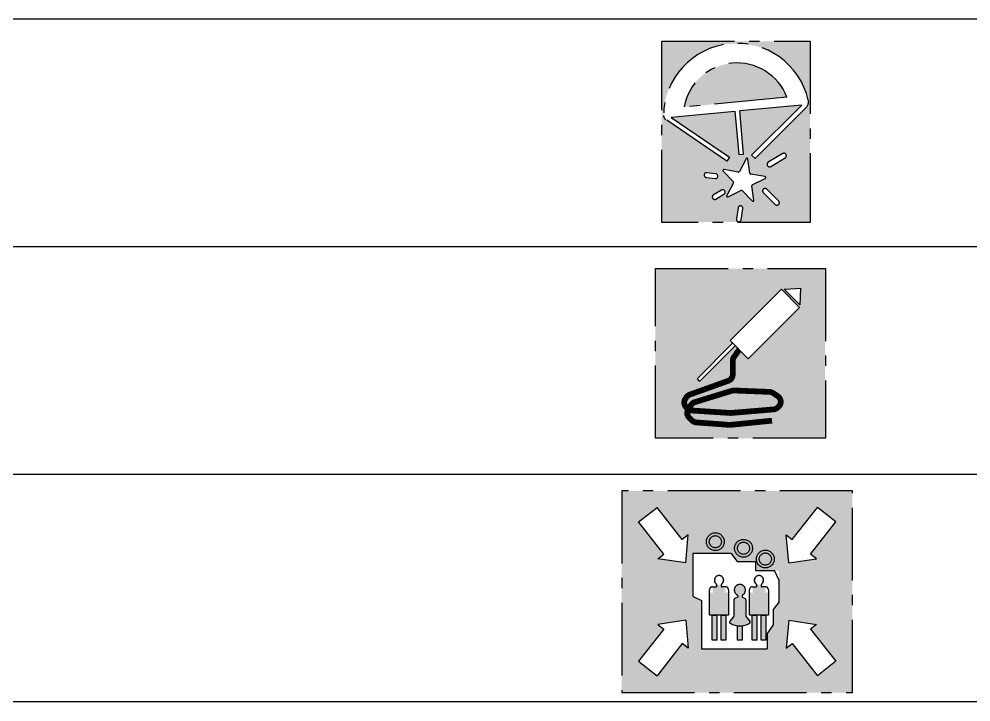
# Model space of a CAD drawing. Header units: metres. Extents: x -19 to 299, y -136 to 153.
# Drawn here: x 273.54 to 282.72, y 8.84 to 15.42 of the extents above; entities that cross this region are included whole.
import ezdxf

# ---------------------------------------------------------------- set-up
doc = ezdxf.new("R2010")
doc.units = ezdxf.units.M
doc.header["$LTSCALE"] = 0.2
doc.linetypes.add('DASHDOT', pattern=[3.556, 2.54, -0.508, 0, -0.508])
for name, color, linetype in [('BLOCKS', 7, 'Continuous'), ('dotted', 140, 'DASHDOT'), ('INER2', 151, 'Continuous'), ('SYMBOL', 31, 'Continuous')]:
    doc.layers.add(name, color=color, linetype=linetype)

# ---------------------------------------------------------------- blocks, each defined once
blk = doc.blocks.new('PRO')
at = {"layer": 'INER2'}
h = blk.add_hatch(color=80, dxfattribs=at)
h.paths.add_polyline_path([(-2246.9733, -1005.6494), (-2248.0102, -1005.6494), (-2248.0102, -1006.916), (-2247.4727, -1006.9113, -0.45906), (-2247.4892, -1006.8921), (-2247.4775, -1006.8152, -0.414214), (-2247.4585, -1006.8011, -0.414214), (-2247.4444, -1006.8202), (-2247.4561, -1006.8971, -0.370745), (-2247.4727, -1006.9113), (-2246.9733, -1006.916)])
h.paths.add_polyline_path([(-2246.9869, -1006.0609, -0.258973), (-2247.0017, -1006.1126), (-2247.3593, -1006.4701), (-2247.3828, -1006.4465), (-2247.0327, -1006.0965), (-2247.4661, -1006.1371), (-2247.44, -1006.4387), (-2247.4732, -1006.4416), (-2247.4993, -1006.1402), (-2247.9466, -1006.1821), (-2247.5376, -1006.461), (-2247.5563, -1006.4885), (-2247.9835, -1006.1973, -0.25249), (-2247.9985, -1006.1681, -0.884398)])
h.paths.add_polyline_path([(-2247.136, -1006.0413), (-2247.8553, -1006.1086, -0.756077)])
h.paths.add_polyline_path([(-2247.1424, -1006.4411, -0.414214), (-2247.1482, -1006.4641), (-2247.2498, -1006.5248, -0.414214), (-2247.2727, -1006.519, -0.414214), (-2247.2669, -1006.496), (-2247.1654, -1006.4354, -0.414214)])
h.paths.add_polyline_path([(-2247.409, -1006.4736), (-2247.3946, -1006.5731, 0.32492), (-2247.3889, -1006.579), (-2247.2898, -1006.596, -0.726543), (-2247.2879, -1006.6091), (-2247.3781, -1006.6536, 0.32492), (-2247.3819, -1006.6608), (-2247.3674, -1006.7603, -0.726543), (-2247.3793, -1006.7661), (-2247.4495, -1006.6941, 0.32492), (-2247.4575, -1006.6928), (-2247.5477, -1006.7372, -0.726543), (-2247.5569, -1006.7277), (-2247.5101, -1006.6388, 0.32492), (-2247.5113, -1006.6307), (-2247.5814, -1006.5587, -0.726543), (-2247.5753, -1006.5469), (-2247.4762, -1006.564, 0.32492), (-2247.4689, -1006.5603), (-2247.4221, -1006.4714, -0.726543)])
h.paths.add_polyline_path([(-2247.2775, -1006.6836), (-2247.1939, -1006.7673, -0.414214), (-2247.1939, -1006.791, -0.414214), (-2247.2176, -1006.791), (-2247.3012, -1006.7073, -0.414214), (-2247.3012, -1006.6836, -0.414214)])
h.paths.add_polyline_path([(-2247.6192, -1006.5948, -0.414214), (-2247.6378, -1006.6095), (-2247.7002, -1006.6019, -0.414214), (-2247.7148, -1006.5833, -0.414214), (-2247.6962, -1006.5687), (-2247.6338, -1006.5762, -0.414214)])
h.paths.add_polyline_path([(-2247.5704, -1006.6961, -0.414214), (-2247.5762, -1006.7191), (-2247.6327, -1006.7528, -0.414214), (-2247.6557, -1006.747, -0.414214), (-2247.6499, -1006.724), (-2247.5934, -1006.6903, -0.414214)])
at = {"layer": 'dotted', "color": 6}
for p, q in [((-2247.1343, -1006.0402), (-2247.8536, -1006.1076)), ((-2247.031, -1006.0955), (-2247.4644, -1006.136)), ((-2247.031, -1006.0955), (-2247.3811, -1006.4455)), ((-2247.4975, -1006.1392), (-2247.9448, -1006.1811)), ((-2247.4976, -1006.1376), (-2247.4714, -1006.4405)), ((-2247.4383, -1006.4376), (-2247.4645, -1006.1347)), ((-2247.3575, -1006.469), (-2247, -1006.1115)), ((-2247.5546, -1006.4875), (-2247.9817, -1006.1962)), ((-2247.9448, -1006.1811), (-2247.5358, -1006.46)), ((-2247.4714, -1006.4405), (-2247.4383, -1006.4376)), ((-2247.5358, -1006.46), (-2247.5546, -1006.4875)), ((-2247.4203, -1006.4703), (-2247.4671, -1006.5593)), ((-2247.3928, -1006.572), (-2247.4073, -1006.4726)), ((-2247.3811, -1006.4455), (-2247.3575, -1006.469)), ((-2247.5797, -1006.5576), (-2247.5096, -1006.6296)), ((-2247.4745, -1006.5629), (-2247.5735, -1006.5459)), ((-2247.5084, -1006.6377), (-2247.5552, -1006.7266)), ((-2247.2881, -1006.5949), (-2247.3871, -1006.5779)), ((-2247.3763, -1006.6525), (-2247.2862, -1006.608)), ((-2247.5459, -1006.7361), (-2247.4558, -1006.6917)), ((-2247.4477, -1006.6931), (-2247.3776, -1006.765)), ((-2247.3657, -1006.7592), (-2247.3801, -1006.6597))]:
    blk.add_line(p, q, dxfattribs=at)
blk.add_lwpolyline([(-2248.0084, -1005.6483), (-2246.9715, -1005.6483), (-2246.9715, -1006.9149), (-2248.0084, -1006.9149)], close=True, dxfattribs=at)
for points in [[(-2247.271, -1006.5179), (-2247.271, -1006.5179, 0.414214), (-2247.248, -1006.5237), (-2247.1464, -1006.463, 0.414214), (-2247.1407, -1006.4401), (-2247.1407, -1006.4401, 0.414214), (-2247.1636, -1006.4343), (-2247.2652, -1006.4949, 0.414214)], [(-2247.713, -1006.5822), (-2247.713, -1006.5822, 0.414214), (-2247.6984, -1006.6009), (-2247.6361, -1006.6084, 0.414214), (-2247.6175, -1006.5938), (-2247.6175, -1006.5938, 0.414214), (-2247.6321, -1006.5751), (-2247.6944, -1006.5676, 0.414214)], [(-2247.6539, -1006.7459), (-2247.6539, -1006.7459, 0.414214), (-2247.631, -1006.7517), (-2247.5745, -1006.718, 0.414214), (-2247.5687, -1006.695), (-2247.5687, -1006.695, 0.414214), (-2247.5916, -1006.6892), (-2247.6481, -1006.723, 0.414214)], [(-2247.2995, -1006.6825), (-2247.2995, -1006.6825, 0.414214), (-2247.2995, -1006.7062), (-2247.2158, -1006.7899, 0.414214), (-2247.1921, -1006.7899), (-2247.1921, -1006.7899, 0.414214), (-2247.1921, -1006.7662), (-2247.2758, -1006.6825, 0.414214)], [(-2247.4734, -1006.9101), (-2247.4734, -1006.9101, 0.414214), (-2247.4543, -1006.896), (-2247.4427, -1006.8191, 0.414214), (-2247.4567, -1006.8), (-2247.4567, -1006.8, 0.414214), (-2247.4758, -1006.8141), (-2247.4874, -1006.891, 0.414214)]]:
    blk.add_lwpolyline(points, format="xyb", close=True, dxfattribs=at)
for centre, radius, start, end in [((-2247.4844, -1006.1757), 0.5125, 13.06978, 179.02769), ((-2247.4844, -1006.1757), 0.3754, 21.16726, 169.53566), ((-2247.0391, -1006.0724), 0.0554, 314.99354, 13.06978), ((-2247.9622, -1006.1676), 0.0346, 179.02769, 235.70937), ((-2247.4142, -1006.4736), 0.00697, 8.25349, 152.25349), ((-2247.5747, -1006.5527), 0.00697, 80.25349, 224.25349), ((-2247.4733, -1006.556), 0.00697, 260.25349, 332.25349), ((-2247.5146, -1006.6345), 0.00697, 332.25349, 44.25349), ((-2247.3859, -1006.571), 0.00697, 188.25349, 260.25349), ((-2247.2893, -1006.6018), 0.00697, 296.25349, 80.25349), ((-2247.4527, -1006.6979), 0.00697, 44.25349, 116.25349), ((-2247.3732, -1006.6587), 0.00697, 116.25349, 188.25349), ((-2247.549, -1006.7299), 0.00697, 152.25349, 296.25349), ((-2247.3726, -1006.7602), 0.00697, 224.25349, 8.25349)]:
    blk.add_arc(centre, radius, start, end, dxfattribs=at)
blk = doc.blocks.new('FPR-PARACHUTE RACKET')
at = {"layer": 'dotted', "color": 1, "xscale": 0.45989954711139, "yscale": 0.45989954711139}
blk.add_blockref('PRO', (1033.62, 462.7887), dxfattribs=at)
blk = doc.blocks.new('LT')
at = {"layer": 'INER2'}
h = blk.add_hatch(color=80, dxfattribs=at)
h.paths.add_polyline_path([(-2248.0552, -1007.2375), (-2248.0552, -1008.4253), (-2246.8675, -1008.4253), (-2246.8675, -1007.2375)])
h.paths.add_polyline_path([(-2247.1564, -1007.3827), (-2247.1493, -1007.3823), (-2247.0405, -1007.376), (-2247.0473, -1007.4919)])
h.paths.add_polyline_path([(-2247.0484, -1007.5106), (-2247.1751, -1007.3838), (-2247.5337, -1007.7424), (-2247.4069, -1007.8691)])
h.paths.add_polyline_path([(-2247.4976, -1007.7785), (-2247.5157, -1007.7603), (-2247.7649, -1008.0094), (-2247.7467, -1008.0276)])
at = {"layer": 'dotted', "color": 6}
for p, q in [((-2247.1734, -1007.3828), (-2247.5319, -1007.7413)), ((-2247.4052, -1007.868), (-2247.0466, -1007.5095)), ((-2247.5319, -1007.7413), (-2247.4052, -1007.868))]:
    blk.add_line(p, q, dxfattribs=at)
blk.add_lwpolyline([(-2248.0535, -1008.4242), (-2248.0535, -1007.2364), (-2246.8657, -1007.2364), (-2246.8657, -1008.4242)], close=True, dxfattribs=at)
for points in [[(-2247.0466, -1007.5095), (-2247.1734, -1007.3828)], [(-2247.1475, -1007.3812), (-2247.0388, -1007.3749), (-2247.0455, -1007.4908), (-2247.1546, -1007.3817)], [(-2247.1546, -1007.3817), (-2247.1475, -1007.3812)], [(-2247.514, -1007.7592), (-2247.7631, -1008.0083), (-2247.7449, -1008.0265), (-2247.4958, -1007.7774)]]:
    blk.add_lwpolyline(points, dxfattribs=at)
at = {"layer": 'dotted', "color": 6, "const_width": 0.0402}
blk.add_lwpolyline([(-2247.4685, -1007.8047), (-2247.505, -1007.8561, 0.155394), (-2247.5135, -1007.8829), (-2247.5135, -1007.9785, -0.316671), (-2247.5443, -1008.0222), (-2247.8149, -1008.1192, 0.179184), (-2247.8396, -1008.1399), (-2247.8463, -1008.1517, 0.331917), (-2247.8395, -1008.2068), (-2247.8184, -1008.2288), (-2247.5307, -1008.2472, 0.036948), (-2247.5239, -1008.2471), (-2247.2284, -1008.2223, 0.164694), (-2247.2011, -1008.2104), (-2247.1931, -1008.2031, 0.488322), (-2247.1985, -1008.1302), (-2247.2323, -1008.1077, 0.137776), (-2247.2561, -1008.0999), (-2247.5037, -1008.09, 0.084633), (-2247.5192, -1008.092), (-2247.7794, -1008.1718, 0.179044), (-2247.805, -1008.1914), (-2247.8246, -1008.2223, 0.35566), (-2247.8177, -1008.2805), (-2247.7971, -1008.3004, 0.175519), (-2247.7683, -1008.3133), (-2247.5363, -1008.3304, 0.043582), (-2247.5282, -1008.3302), (-2247.2388, -1008.301)], format="xyb", dxfattribs=at)
blk = doc.blocks.new('FPR-LINE THROWING APPLIANCE')
at = {"layer": 'dotted', "color": 1, "xscale": 0.45989954711139, "yscale": 0.45989954711139}
blk.add_blockref('LT', (1033.6061, 463.5009), dxfattribs=at)
blk = doc.blocks.new('MS')
at = {"layer": 'dotted'}
h = blk.add_hatch(color=6, dxfattribs=at)
h.paths.add_polyline_path([(-2247.6247, -1009.8357), (-2247.6568, -1009.8357), (-2247.6568, -1009.6609), (-2247.6247, -1009.6609)])
h.paths.add_polyline_path([(-2247.5616, -1009.8357), (-2247.5937, -1009.8357), (-2247.5937, -1009.6609), (-2247.5616, -1009.6609)])
edge = h.paths.add_edge_path()
edge.add_line((-2247.6541, -1009.4621), (-2247.6299, -1009.4621))
edge.add_arc((-2247.6299, -1009.4563), 0.0058, 270, 360)
edge.add_line((-2247.6241, -1009.4563), (-2247.6241, -1009.4524))
edge.add_arc((-2247.6373, -1009.4524), 0.0131, 360, 412.14267)
edge.add_arc((-2247.6092, -1009.4162), 0.0326, 127.85733, 412.14267, ccw=False)
edge.add_arc((-2247.5811, -1009.4524), 0.0131, 127.85733, 180)
edge.add_line((-2247.5943, -1009.4524), (-2247.5943, -1009.4563))
edge.add_arc((-2247.5885, -1009.4563), 0.0058, 180, 270)
edge.add_line((-2247.5885, -1009.4621), (-2247.5644, -1009.4621))
edge.add_arc((-2247.5644, -1009.4841), 0.0219, 270, 360, ccw=False)
edge.add_line((-2247.5424, -1009.4841), (-2247.5424, -1009.6609))
edge.add_line((-2247.5424, -1009.6609), (-2247.676, -1009.6609))
edge.add_line((-2247.676, -1009.6609), (-2247.676, -1009.4841))
edge.add_arc((-2247.6541, -1009.4841), 0.0219, 180, 270, ccw=False)
h = blk.add_hatch(color=6, dxfattribs=at)
h.paths.add_polyline_path([(-2247.3457, -1009.8357), (-2247.3778, -1009.8357), (-2247.3778, -1009.6609), (-2247.3457, -1009.6609)])
h.paths.add_polyline_path([(-2247.2825, -1009.8357), (-2247.3146, -1009.8357), (-2247.3146, -1009.6609), (-2247.2825, -1009.6609)])
edge = h.paths.add_edge_path()
edge.add_line((-2247.375, -1009.4621), (-2247.3509, -1009.4621))
edge.add_arc((-2247.3509, -1009.4563), 0.0058, 270, 360)
edge.add_line((-2247.3451, -1009.4563), (-2247.3451, -1009.4524))
edge.add_arc((-2247.3582, -1009.4524), 0.0131, 360, 412.14267)
edge.add_arc((-2247.3301, -1009.4162), 0.0326, 127.85733, 412.14267, ccw=False)
edge.add_arc((-2247.302, -1009.4524), 0.0131, 127.85733, 180)
edge.add_line((-2247.3152, -1009.4524), (-2247.3152, -1009.4563))
edge.add_arc((-2247.3094, -1009.4563), 0.0058, 180, 270)
edge.add_line((-2247.3094, -1009.4621), (-2247.2853, -1009.4621))
edge.add_arc((-2247.2853, -1009.4841), 0.0219, 270, 360, ccw=False)
edge.add_line((-2247.2633, -1009.4841), (-2247.2633, -1009.6609))
edge.add_line((-2247.2633, -1009.6609), (-2247.3969, -1009.6609))
edge.add_line((-2247.3969, -1009.6609), (-2247.3969, -1009.4841))
edge.add_arc((-2247.375, -1009.4841), 0.0219, 180, 270, ccw=False)
edge = h.paths.add_edge_path()
edge.add_arc((-2247.4002, -1009.7095), 0.00929, 299.33998, 400.8131)
blk.add_hatch(color=6, dxfattribs=at).paths.add_polyline_path([(-2247.4442, -1009.5187, 0.271861), (-2247.4483, -1009.5258, -0.000002), (-2247.4483, -1009.5258), (-2247.4483, -1009.5358), (-2247.4273, -1009.5447, -0.301376), (-2247.4216, -1009.5532), (-2247.4216, -1009.6671, 0.179987), (-2247.4194, -1009.6732), (-2247.3932, -1009.7034, -0.474157), (-2247.3957, -1009.7176, -0.099197), (-2247.4472, -1009.7344), (-2247.4472, -1009.8357), (-2247.4793, -1009.8357), (-2247.4793, -1009.7344, -0.099197), (-2247.5309, -1009.7176, -0.474157), (-2247.5334, -1009.7034), (-2247.5072, -1009.6732, 0.179987), (-2247.5049, -1009.6671), (-2247.5049, -1009.5532, -0.301376), (-2247.4993, -1009.5447), (-2247.4782, -1009.5358), (-2247.4782, -1009.5258, 0.271859), (-2247.4823, -1009.5187, -3.843906)])
at = {"layer": 'INER2'}
h = blk.add_hatch(color=80, dxfattribs=at)
h.paths.add_polyline_path([(-2246.6773, -1008.7916), (-2248.2901, -1008.7916), (-2248.2901, -1010.2021), (-2246.6773, -1010.2021)])
h.paths.add_polyline_path([(-2247.8261, -1009.1004), (-2247.8438, -1009.296), (-2248.038, -1009.2671), (-2247.9965, -1009.2344), (-2248.173, -1009.0101), (-2248.0441, -1008.9087), (-2247.8676, -1009.133)])
h.paths.add_polyline_path([(-2247.5283, -1009.2291), (-2247.4837, -1009.2863), (-2247.3563, -1009.2863), (-2247.3563, -1009.35), (-2247.1907, -1009.35), (-2247.1907, -1009.5685), (-2247.2332, -1009.6218), (-2247.2332, -1009.73), (-2247.2735, -1009.7894), (-2247.2735, -1009.8976), (-2247.7342, -1009.8976), (-2247.7342, -1009.5582), (-2247.7916, -1009.5303), (-2247.7916, -1009.2291)])
h.paths.add_polyline_path([(-2246.9234, -1008.9087), (-2246.7944, -1009.0101), (-2246.9709, -1009.2344), (-2246.9294, -1009.2671), (-2247.1236, -1009.296), (-2247.1413, -1009.1004), (-2247.0998, -1009.133)])
h.paths.add_polyline_path([(-2247.631, -1009.4431, 0.000072), (-2247.631, -1009.4431, 0.000178)])
h.paths.add_polyline_path([(-2247.3519, -1009.4431, 0.000072), (-2247.3519, -1009.4431, 0.000178)])
h.paths.add_polyline_path([(-2247.4501, -1009.5269, -0.090743), (-2247.4496, -1009.524), (-2247.4501, -1009.5242)])
h.paths.add_polyline_path([(-2247.8438, -1009.6977), (-2247.8261, -1009.8932), (-2247.8676, -1009.8606), (-2248.0441, -1010.0849), (-2248.173, -1009.9836), (-2247.9965, -1009.7592), (-2248.038, -1009.7266)])
h.paths.add_polyline_path([(-2247.1236, -1009.6977), (-2246.9294, -1009.7266), (-2246.9709, -1009.7592), (-2246.7944, -1009.9836), (-2246.9234, -1010.0849), (-2247.0998, -1009.8606), (-2247.1413, -1009.8932)])
at = {"layer": 'dotted', "color": 6}
for p, q in [((-2247.8659, -1009.132), (-2248.0423, -1008.9076)), ((-2247.098, -1009.132), (-2246.9216, -1008.9076)), ((-2246.7927, -1009.009), (-2246.9216, -1008.9076)), ((-2247.9948, -1009.2334), (-2248.1712, -1009.009)), ((-2246.9691, -1009.2334), (-2246.7927, -1009.009)), ((-2247.8244, -1009.0993), (-2247.8659, -1009.132)), ((-2247.842, -1009.2949), (-2247.8244, -1009.0993)), ((-2247.1219, -1009.2949), (-2247.1395, -1009.0993)), ((-2247.1395, -1009.0993), (-2247.098, -1009.132)), ((-2247.7898, -1009.228), (-2247.5265, -1009.228)), ((-2247.7898, -1009.5292), (-2247.7898, -1009.228)), ((-2247.5265, -1009.228), (-2247.482, -1009.2852)), ((-2248.0363, -1009.266), (-2247.9948, -1009.2334)), ((-2247.842, -1009.2949), (-2248.0363, -1009.266)), ((-2247.482, -1009.2852), (-2247.3546, -1009.2852)), ((-2247.3546, -1009.2852), (-2247.3546, -1009.3489)), ((-2247.1219, -1009.2949), (-2246.9276, -1009.266)), ((-2246.9276, -1009.266), (-2246.9691, -1009.2334)), ((-2247.3546, -1009.3489), (-2247.2208, -1009.3489)), ((-2247.1889, -1009.4189), (-2247.2208, -1009.3489)), ((-2247.6092, -1009.3794), (-2247.6092, -1009.3794)), ((-2247.3301, -1009.3794), (-2247.3301, -1009.3794)), ((-2247.1889, -1009.5674), (-2247.1889, -1009.4189)), ((-2247.676, -1009.6609), (-2247.676, -1009.4841)), ((-2247.6541, -1009.4621), (-2247.6299, -1009.4621)), ((-2247.6241, -1009.4524), (-2247.6241, -1009.4563)), ((-2247.5943, -1009.4524), (-2247.5943, -1009.4563)), ((-2247.5644, -1009.4621), (-2247.5885, -1009.4621)), ((-2247.5424, -1009.4841), (-2247.5424, -1009.6609)), ((-2247.3969, -1009.6609), (-2247.3969, -1009.4841)), ((-2247.375, -1009.4621), (-2247.3509, -1009.4621)), ((-2247.3451, -1009.4524), (-2247.3451, -1009.4563)), ((-2247.3152, -1009.4524), (-2247.3152, -1009.4563)), ((-2247.2853, -1009.4621), (-2247.3094, -1009.4621)), ((-2247.2633, -1009.4841), (-2247.2633, -1009.6609)), ((-2247.7898, -1009.5292), (-2247.7324, -1009.5571)), ((-2247.7324, -1009.5571), (-2247.7324, -1009.8965)), ((-2247.5049, -1009.5532), (-2247.5049, -1009.6671)), ((-2247.4782, -1009.5358), (-2247.4993, -1009.5447)), ((-2247.4782, -1009.5258), (-2247.4782, -1009.5358)), ((-2247.4483, -1009.5258), (-2247.4483, -1009.5358)), ((-2247.4483, -1009.5358), (-2247.4273, -1009.5447)), ((-2247.4216, -1009.5532), (-2247.4216, -1009.6671)), ((-2247.1889, -1009.5674), (-2247.2314, -1009.6208)), ((-2247.2314, -1009.6208), (-2247.2314, -1009.7289)), ((-2247.842, -1009.6966), (-2248.0363, -1009.7255)), ((-2247.842, -1009.6966), (-2247.8244, -1009.8922)), ((-2247.5424, -1009.6609), (-2247.676, -1009.6609)), ((-2247.5072, -1009.6732), (-2247.5334, -1009.7034)), ((-2247.4194, -1009.6732), (-2247.3932, -1009.7034)), ((-2247.2633, -1009.6609), (-2247.3969, -1009.6609)), ((-2247.1219, -1009.6966), (-2247.1395, -1009.8922)), ((-2247.1219, -1009.6966), (-2246.9276, -1009.7255)), ((-2247.9948, -1009.7581), (-2248.1712, -1009.9825)), ((-2248.0363, -1009.7255), (-2247.9948, -1009.7581)), ((-2247.2314, -1009.7289), (-2247.2717, -1009.7883)), ((-2246.9276, -1009.7255), (-2246.9691, -1009.7581)), ((-2246.9691, -1009.7581), (-2246.7927, -1009.9825)), ((-2247.2717, -1009.7883), (-2247.2717, -1009.8965)), ((-2247.8659, -1009.8595), (-2248.0423, -1010.0839)), ((-2247.8244, -1009.8922), (-2247.8659, -1009.8595)), ((-2247.7324, -1009.8965), (-2247.2717, -1009.8965)), ((-2247.1395, -1009.8922), (-2247.098, -1009.8595)), ((-2247.098, -1009.8595), (-2246.9216, -1010.0839)), ((-2246.7927, -1009.9825), (-2246.9216, -1010.0839))]:
    blk.add_line(p, q, dxfattribs=at)
for points in [[(-2246.6756, -1008.7905), (-2248.2883, -1008.7905), (-2248.2883, -1010.201), (-2246.6756, -1010.201)], [(-2247.6247, -1009.8357), (-2247.6568, -1009.8357), (-2247.6568, -1009.6609), (-2247.6247, -1009.6609)], [(-2247.5616, -1009.8357), (-2247.5937, -1009.8357), (-2247.5937, -1009.6609), (-2247.5616, -1009.6609)], [(-2247.3457, -1009.8357), (-2247.3778, -1009.8357), (-2247.3778, -1009.6609), (-2247.3457, -1009.6609)], [(-2247.2825, -1009.8357), (-2247.3146, -1009.8357), (-2247.3146, -1009.6609), (-2247.2825, -1009.6609)]]:
    blk.add_lwpolyline(points, close=True, dxfattribs=at)
blk.add_lwpolyline([(-2247.4472, -1009.7344), (-2247.4472, -1009.8357), (-2247.4793, -1009.8357), (-2247.4793, -1009.7344)], dxfattribs=at)
for centre, radius in [((-2247.6348, -1009.1472), 0.0623), ((-2247.6348, -1009.1472), 0.0424), ((-2247.438, -1009.193), 0.0623), ((-2247.438, -1009.193), 0.0424), ((-2247.2855, -1009.2681), 0.0623), ((-2247.2855, -1009.2681), 0.0424)]:
    blk.add_circle(centre, radius, dxfattribs=at)
for centre, radius, start, end in [((-2247.6092, -1009.4162), 0.0326, 307.85733, 232.14267), ((-2247.3301, -1009.4162), 0.0326, 307.85733, 232.14267), ((-2247.6541, -1009.4841), 0.0219, 90, 180), ((-2247.6299, -1009.4563), 0.0058, 270, 0), ((-2247.6373, -1009.4524), 0.0131, 360, 52.14267), ((-2247.5811, -1009.4524), 0.0131, 127.85733, 180), ((-2247.5885, -1009.4563), 0.0058, 180, 270), ((-2247.5644, -1009.4841), 0.0219, 0, 90), ((-2247.4633, -1009.4846), 0.0391, 299.16475, 240.83525), ((-2247.375, -1009.4841), 0.0219, 90, 180), ((-2247.3509, -1009.4563), 0.0058, 270, 0), ((-2247.3582, -1009.4524), 0.0131, 360, 52.14267), ((-2247.302, -1009.4524), 0.0131, 127.85733, 180), ((-2247.3094, -1009.4563), 0.0058, 180, 270), ((-2247.2853, -1009.4841), 0.0219, 0, 90), ((-2247.4956, -1009.5532), 0.00929, 112.91385, 180), ((-2247.4863, -1009.5258), 0.00805, 0, 60.83525), ((-2247.4403, -1009.5258), 0.00805, 119.16475, 180), ((-2247.4309, -1009.5532), 0.00929, 0, 67.08615), ((-2247.5142, -1009.6671), 0.00929, 319.1869, 0), ((-2247.4123, -1009.6671), 0.00929, 180, 220.8131), ((-2247.5263, -1009.7095), 0.00929, 139.1869, 240.66002), ((-2247.4633, -1009.5973), 0.138, 240.66002, 299.33998), ((-2247.4002, -1009.7095), 0.00929, 299.33998, 40.8131)]:
    blk.add_arc(centre, radius, start, end, dxfattribs=at)
at = {"layer": 'SYMBOL'}
for p, q in [((-2248.1712, -1009.009), (-2248.0423, -1008.9076)), ((-2248.1712, -1009.9825), (-2248.0423, -1010.0839))]:
    blk.add_line(p, q, dxfattribs=at)
blk = doc.blocks.new('FPR-MUSTER STATION')
at = {"layer": 'dotted', "color": 1, "xscale": 0.45989954711139, "yscale": 0.45989954711139}
blk.add_blockref('MS', (1033.6163, 464.2669), dxfattribs=at)
blk = doc.blocks.new('_LEGRAW2')
at = {"layer": 'dotted', "color": 6, "linetype": 'Continuous'}
for p, q in [((12.444, -20.3661), (-0.2783, -20.3661)), ((12.444, -20.3661), (-0.2783, -20.3661)), ((12.444, -21.0979), (-0.2783, -21.0979)), ((12.444, -21.8298), (-0.2783, -21.8298)), ((12.444, -22.5616), (-0.2783, -22.5616))]:
    blk.add_line(p, q, dxfattribs=at)
at = {"layer": 'BLOCKS'}
for name, p in [('FPR-PARACHUTE RACKET', (9.5672, -20.7288)), ('FPR-LINE THROWING APPLIANCE', (9.5812, -21.441)), ('FPR-MUSTER STATION', (9.5709, -22.207))]:
    blk.add_blockref(name, p, dxfattribs=at)
blk = doc.blocks.new('FIRE PLAN LEGEND 2')
at = {"xscale": 3, "yscale": 3}
blk.add_blockref('_LEGRAW2', (0, 0), dxfattribs=at)

msp = doc.modelspace()

# ---------------------------------------------------------------- block references
at = {"layer": 'BLOCKS'}
msp.add_blockref('FIRE PLAN LEGEND 2', (251.754751, 76.522775), dxfattribs=at)

doc.saveas('drawing.dxf')
